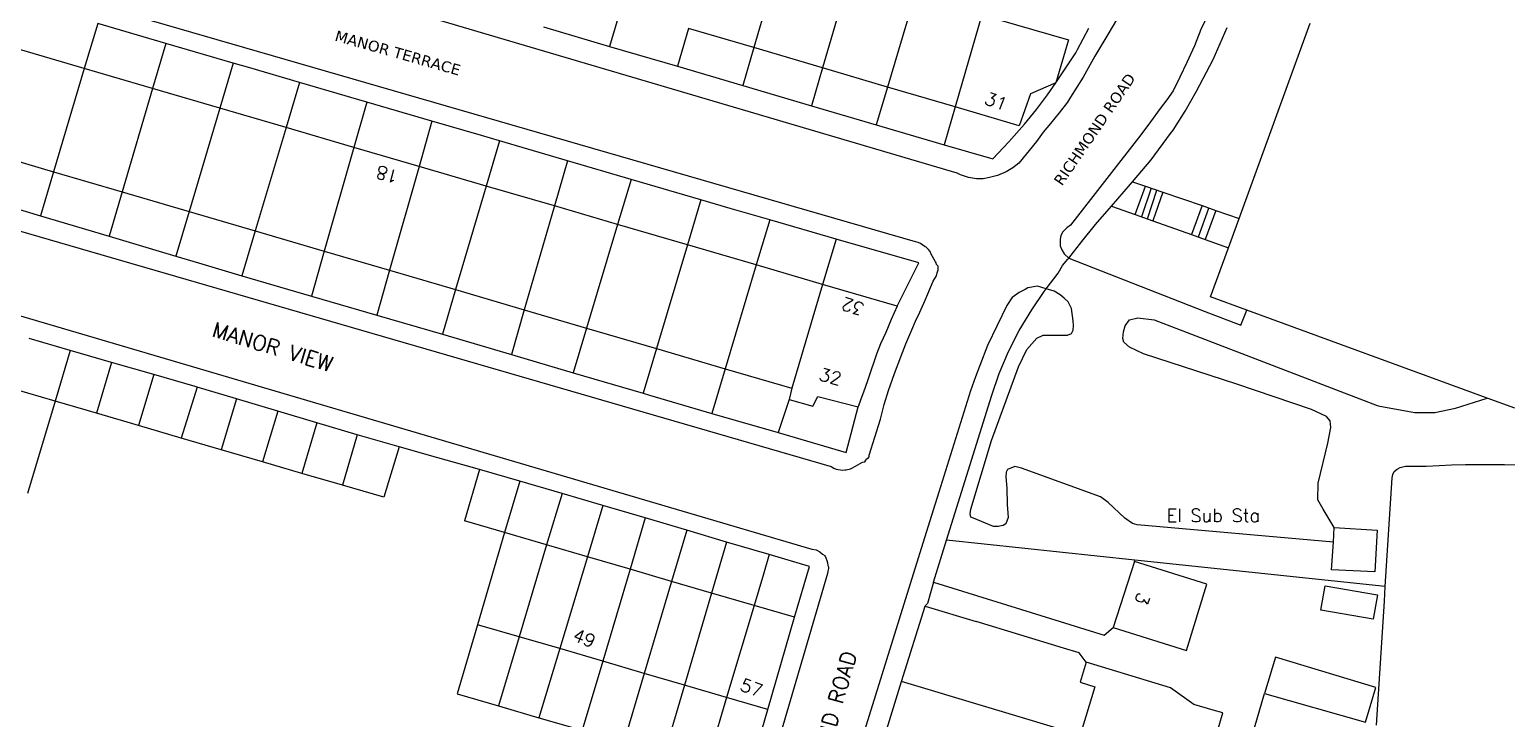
# Model space of a CAD drawing. Extents: x 427500 to 429848, y 434500 to 436505.
# Drawn here: x 428216.1 to 428352.7, y 435658.7 to 435722.5 of the extents above; entities that cross this region are included whole.
import ezdxf

# ---------------------------------------------------------------- set-up
doc = ezdxf.new("R2010")
doc.units = 0
doc.layers.add('LPTIP_Ex_Base', color=8, linetype='Continuous')
doc.styles.add('LCC VERDANA', font='verdana.ttf')
doc.styles.add('MtXpl_Romans', font='romans__.ttf')

msp = doc.modelspace()

# ---------------------------------------------------------------- linework, layer by layer
at = {"layer": 'LPTIP_Ex_Base', "color": 251, "true_color": 0x636466}
for p, q in [((428301.9, 435709.2), (428218.75, 435733.8)), ((428298.05, 435702.85), (428201.4, 435730.85)), ((428285.58, 435729.35), (428283.1, 435720.84)), ((428291.94, 435727.48), (428289.46, 435718.96)), ((428297.98, 435725.7), (428295.45, 435717.19)), ((428270.78, 435724.47), (428269.75, 435720.95)), ((428304.19, 435723.88), (428301.71, 435715.35)), ((428304.19, 435723.88), (428312.2, 435721.55)), ((428317.05, 435724.1), (428315.85, 435722.05)), ((428325.15, 435723.95), (428324.45, 435722.5)), ((428222.39, 435723.08), (428221.14, 435718.9)), ((428228.7, 435721.22), (428222.39, 435723.08)), ((428263.63, 435722.75), (428269.75, 435720.95)), ((428277.04, 435722.62), (428276.02, 435719.11)), ((428283.1, 435720.84), (428277.04, 435722.62)), ((428313.05, 435720.65), (428314.1, 435722.65)), ((428324.45, 435722.5), (428323.85, 435721)), ((428325.6, 435719.75), (428326.9, 435722.7)), ((428327.99, 435705.02), (428334.57, 435723.09)), ((428228.7, 435721.22), (428227.47, 435717.05)), ((428234.91, 435719.4), (428228.7, 435721.22)), ((428269.75, 435720.95), (428276.02, 435719.11)), ((428312.2, 435721.55), (428311.04, 435717.59)), ((428315.85, 435722.05), (428314.65, 435720.05)), ((428323.85, 435721), (428323.15, 435719.45)), ((428221.14, 435718.9), (428214.86, 435720.74)), ((428283.1, 435720.84), (428282.07, 435717.33)), ((428289.46, 435718.96), (428283.1, 435720.84)), ((428311.6, 435718.4), (428312.9, 435720.35)), ((428312.9, 435720.35), (428313.05, 435720.65)), ((428314.65, 435720.05), (428313.55, 435718.1)), ((428324.05, 435716.8), (428325.6, 435719.75)), ((428221.14, 435718.9), (428218.3, 435709.35)), ((428227.47, 435717.05), (428221.14, 435718.9)), ((428234.91, 435719.4), (428233.68, 435715.23)), ((428236.45, 435718.95), (428234.91, 435719.4)), ((428241.06, 435717.61), (428236.45, 435718.95)), ((428276.02, 435719.11), (428282.07, 435717.33)), ((428289.46, 435718.96), (428288.44, 435715.46)), ((428295.45, 435717.19), (428289.46, 435718.96)), ((428311.04, 435717.59), (428311.6, 435718.4)), ((428323.15, 435719.45), (428322.5, 435718.1)), ((428227.47, 435717.05), (428224.65, 435707.49)), ((428233.68, 435715.23), (428227.47, 435717.05)), ((428241.06, 435717.61), (428239.82, 435713.44)), ((428247.3, 435715.79), (428241.06, 435717.61)), ((428282.07, 435717.33), (428288.44, 435715.46)), ((428295.45, 435717.19), (428294.41, 435713.7)), ((428301.71, 435715.35), (428295.45, 435717.19)), ((428311.04, 435717.59), (428308.7, 435716.55)), ((428310.25, 435716.45), (428311.04, 435717.59)), ((428313.55, 435718.1), (428312.4, 435716.25)), ((428321.9, 435716.85), (428321.3, 435716)), ((428322.5, 435718.1), (428321.9, 435716.85)), ((428323, 435714.95), (428324.05, 435716.8)), ((428247.3, 435715.79), (428246.1, 435711.6)), ((428253.3, 435714.04), (428247.3, 435715.79)), ((428288.44, 435715.46), (428294.41, 435713.7)), ((428308.7, 435716.55), (428307.65, 435713.6)), ((428309.25, 435715.1), (428310.25, 435716.45)), ((428312.1, 435715.8), (428311.35, 435714.8)), ((428312.4, 435716.25), (428312.1, 435715.8)), ((428321.3, 435716), (428320.7, 435715.2)), ((428233.68, 435715.23), (428230.85, 435705.67)), ((428239.82, 435713.44), (428233.68, 435715.23)), ((428253.3, 435714.04), (428252.12, 435709.84)), ((428257.9, 435712.7), (428253.3, 435714.04)), ((428301.71, 435715.35), (428300.7, 435711.85)), ((428307.65, 435713.6), (428301.71, 435715.35)), ((428308.15, 435713.75), (428309.25, 435715.1)), ((428311.35, 435714.8), (428310.55, 435713.8)), ((428320.7, 435715.2), (428319.8, 435713.95)), ((428321.9, 435713.2), (428323, 435714.95)), ((428239.82, 435713.44), (428236.97, 435703.87)), ((428246.1, 435711.6), (428239.82, 435713.44)), ((428259.56, 435712.21), (428257.9, 435712.7)), ((428294.41, 435713.7), (428300.7, 435711.85)), ((428306.7, 435712.1), (428308.15, 435713.75)), ((428309.85, 435713), (428309.25, 435712.15)), ((428310.55, 435713.8), (428309.85, 435713)), ((428318.9, 435712.75), (428312.4, 435704.4)), ((428319.8, 435713.95), (428318.9, 435712.75)), ((428319.85, 435710.45), (428321.65, 435712.9)), ((428321.65, 435712.9), (428321.9, 435713.2)), ((428189.5, 435711.3), (428290.25, 435682.05)), ((428246.1, 435711.6), (428243.35, 435702)), ((428252.12, 435709.84), (428246.1, 435711.6)), ((428259.56, 435712.21), (428258.33, 435708.02)), ((428265.86, 435710.36), (428259.56, 435712.21)), ((428300.7, 435711.85), (428305.2, 435710.55)), ((428305.2, 435710.55), (428306.7, 435712.1)), ((428309.25, 435712.15), (428307.6, 435710.15)), ((428212.15, 435711.16), (428218.3, 435709.35)), ((428265.86, 435710.36), (428264.65, 435706.18)), ((428271.74, 435708.64), (428265.86, 435710.36)), ((428307.6, 435710.15), (428307.05, 435709.7)), ((428318.14, 435708.42), (428319.85, 435710.45)), ((428218.3, 435709.35), (428217.09, 435705.27)), ((428218.3, 435709.35), (428224.65, 435707.49)), ((428252.12, 435709.84), (428249.4, 435700.22)), ((428258.33, 435708.02), (428252.12, 435709.84)), ((428271.74, 435708.64), (428270.49, 435704.47)), ((428278.19, 435706.74), (428271.74, 435708.64)), ((428302.2, 435709.05), (428301.9, 435709.2)), ((428302.95, 435708.8), (428302.2, 435709.05)), ((428303.7, 435708.7), (428302.95, 435708.8)), ((428304.2, 435708.7), (428303.7, 435708.7)), ((428304.3, 435708.7), (428304.2, 435708.7)), ((428304.9, 435708.8), (428304.3, 435708.7)), ((428305.65, 435709), (428304.9, 435708.8)), ((428306.45, 435709.35), (428305.65, 435709)), ((428307.05, 435709.7), (428306.45, 435709.35)), ((428224.65, 435707.49), (428223.44, 435703.37)), ((428224.65, 435707.49), (428230.85, 435705.67)), ((428258.33, 435708.02), (428255.5, 435698.43)), ((428264.65, 435706.18), (428258.33, 435708.02)), ((428316.19, 435706.17), (428317.95, 435708.2)), ((428317.95, 435708.2), (428318.14, 435708.42)), ((428318.14, 435708.42), (428319.34, 435708.01)), ((428318.38, 435705.39), (428319.34, 435708.01)), ((428319.84, 435707.83), (428318.96, 435705.18)), ((428319.34, 435708.01), (428320.94, 435707.45)), ((428319.51, 435704.99), (428320.38, 435707.65)), ((428320.94, 435707.45), (428320.02, 435704.8)), ((428320.94, 435707.45), (428324.56, 435706.21)), ((428210.99, 435707.09), (428217.09, 435705.27)), ((428264.65, 435706.18), (428261.86, 435696.56)), ((428270.49, 435704.47), (428264.65, 435706.18)), ((428278.19, 435706.74), (428276.95, 435702.58)), ((428280.9, 435705.95), (428278.19, 435706.74)), ((428284.56, 435704.89), (428280.9, 435705.95)), ((428314.7, 435704.45), (428316.19, 435706.17)), ((428316.19, 435706.17), (428318.38, 435705.39)), ((428324.56, 435706.21), (428323.59, 435703.53)), ((428324.22, 435703.31), (428325.2, 435705.98)), ((428324.56, 435706.21), (428325.84, 435705.76)), ((428184.5, 435705.05), (428288.45, 435674.4)), ((428217.09, 435705.27), (428223.44, 435703.37)), ((428230.85, 435705.67), (428229.62, 435701.52)), ((428230.85, 435705.67), (428236.97, 435703.87)), ((428270.49, 435704.47), (428267.62, 435694.87)), ((428276.95, 435702.58), (428270.49, 435704.47)), ((428284.56, 435704.89), (428283.31, 435700.72)), ((428290.7, 435703.11), (428284.56, 435704.89)), ((428318.38, 435705.39), (428320.02, 435704.8)), ((428320.02, 435704.8), (428323.59, 435703.53)), ((428325.84, 435705.76), (428324.86, 435703.08)), ((428325.84, 435705.76), (428327.99, 435705.02)), ((428327.01, 435702.31), (428327.99, 435705.02)), ((428223.44, 435703.37), (428229.62, 435701.52)), ((428236.97, 435703.87), (428235.73, 435699.72)), ((428236.97, 435703.87), (428243.35, 435702)), ((428290.7, 435703.11), (428289.46, 435698.92)), ((428298.35, 435700.9), (428290.7, 435703.11)), ((428311.5, 435703.4), (428311.45, 435703.1)), ((428311.45, 435703.1), (428311.45, 435702.5)), ((428311.65, 435703.75), (428311.5, 435703.4)), ((428311.8, 435703.9), (428311.65, 435703.75)), ((428312.05, 435704.15), (428311.8, 435703.9)), ((428312.4, 435704.4), (428312.05, 435704.15)), ((428313.45, 435702.9), (428314.7, 435704.45)), ((428323.59, 435703.53), (428324.86, 435703.08)), ((428243.35, 435702), (428242.16, 435697.84)), ((428243.35, 435702), (428249.4, 435700.22)), ((428276.95, 435702.58), (428274.08, 435692.98)), ((428283.31, 435700.72), (428276.95, 435702.58)), ((428298.3, 435702.8), (428298.05, 435702.85)), ((428298.5, 435702.7), (428298.3, 435702.8)), ((428298.95, 435702.4), (428298.5, 435702.7)), ((428299.05, 435702.35), (428298.95, 435702.4)), ((428299.25, 435702.15), (428299.05, 435702.35)), ((428299.4, 435701.95), (428299.25, 435702.15)), ((428299.5, 435701.7), (428299.4, 435701.95)), ((428311.45, 435702.5), (428311.6, 435702.1)), ((428311.6, 435702.1), (428311.8, 435701.75)), ((428311.8, 435701.75), (428312.23, 435701.35)), ((428312.23, 435701.35), (428313.45, 435702.9)), ((428324.86, 435703.08), (428327.01, 435702.31)), ((428325.35, 435697.75), (428327.01, 435702.31)), ((428229.62, 435701.52), (428231.7, 435700.9)), ((428231.7, 435700.9), (428235.73, 435699.72)), ((428283.31, 435700.72), (428280.45, 435691.11)), ((428289.46, 435698.92), (428283.31, 435700.72)), ((428296.37, 435696.9), (428298.35, 435700.9)), ((428299.9, 435701), (428299.5, 435701.7)), ((428299.95, 435700.9), (428299.9, 435701)), ((428300, 435700.75), (428299.95, 435700.9)), ((428300.15, 435700.6), (428300, 435700.75)), ((428300.15, 435700.25), (428300.15, 435700.6)), ((428311.25, 435699.95), (428311.65, 435700.65)), ((428311.65, 435700.65), (428312.15, 435701.25)), ((428312.15, 435701.25), (428312.23, 435701.35)), ((428312.23, 435701.35), (428324.75, 435696.45)), ((428235.73, 435699.72), (428242.16, 435697.84)), ((428249.4, 435700.22), (428248.22, 435696.07)), ((428249.4, 435700.22), (428255.5, 435698.43)), ((428298.95, 435697.45), (428299.7, 435699.2)), ((428299.7, 435699.2), (428300, 435699.7)), ((428300, 435699.7), (428300.05, 435700)), ((428300.05, 435700), (428300.15, 435700.25)), ((428310.15, 435698.51), (428311.25, 435699.95)), ((428242.16, 435697.84), (428248.22, 435696.07)), ((428255.5, 435698.43), (428254.28, 435694.3)), ((428255.5, 435698.43), (428261.86, 435696.56)), ((428289.46, 435698.92), (428286.6, 435689.3)), ((428296.37, 435696.9), (428289.46, 435698.92)), ((428307, 435697.7), (428306.85, 435697.5)), ((428307.2, 435697.85), (428307, 435697.7)), ((428307.65, 435698.15), (428307.2, 435697.85)), ((428308, 435698.35), (428307.65, 435698.15)), ((428308.2, 435698.45), (428308, 435698.35)), ((428308.45, 435698.6), (428308.2, 435698.45)), ((428309.35, 435698.75), (428308.45, 435698.6)), ((428308.8, 435696.55), (428309.95, 435698.25)), ((428310.15, 435698.51), (428309.35, 435698.75)), ((428309.95, 435698.25), (428310.15, 435698.51)), ((428310.88, 435698.29), (428310.15, 435698.51)), ((428311.42, 435697.96), (428310.88, 435698.29)), ((428311.8, 435697.65), (428311.42, 435697.96)), ((428312.17, 435697.29), (428311.8, 435697.65)), ((428328.69, 435696.53), (428325.35, 435697.75)), ((428261.86, 435696.56), (428260.66, 435692.42)), ((428261.86, 435696.56), (428267.62, 435694.87)), ((428296.37, 435696.9), (428295.8, 435695.65)), ((428298.05, 435695.5), (428298.45, 435696.35)), ((428298.45, 435696.35), (428298.95, 435697.45)), ((428306.5, 435696.95), (428304.7, 435693.25)), ((428306.7, 435697.25), (428306.5, 435696.95)), ((428306.85, 435697.5), (428306.7, 435697.25)), ((428307.65, 435694.65), (428308.8, 435696.55)), ((428312.48, 435696.68), (428312.17, 435697.29)), ((428312.63, 435695.53), (428312.48, 435696.68)), ((428324.75, 435696.45), (428328.15, 435695.15)), ((428328.15, 435695.15), (428328.69, 435696.53)), ((428350.93, 435688.39), (428328.69, 435696.53)), ((428248.22, 435696.07), (428254.28, 435694.3)), ((428295.8, 435695.65), (428295.3, 435694.45)), ((428297.7, 435694.7), (428298.05, 435695.5)), ((428312.68, 435695.11), (428312.63, 435695.53)), ((428312.63, 435694.69), (428312.68, 435695.11)), ((428317.28, 435694.52), (428317.44, 435695.08)), ((428317.44, 435695.08), (428317.84, 435695.64)), ((428317.84, 435695.64), (428318.62, 435695.81)), ((428318.62, 435695.81), (428320.13, 435695.64)), ((428320.13, 435695.64), (428340.75, 435687.7)), ((428219.85, 435692.8), (428216.06, 435693.89)), ((428254.28, 435694.3), (428260.66, 435692.42)), ((428267.62, 435694.87), (428266.37, 435690.73)), ((428267.62, 435694.87), (428274.08, 435692.98)), ((428295.3, 435694.45), (428294.8, 435693.4)), ((428297.15, 435693.4), (428297.7, 435694.7)), ((428306.65, 435692.7), (428307.65, 435694.65)), ((428308.34, 435692.89), (428309.28, 435693.94)), ((428309.28, 435693.94), (428309.86, 435694.21)), ((428309.86, 435694.21), (428310.49, 435694.21)), ((428310.49, 435694.21), (428311.06, 435694.21)), ((428311.06, 435694.21), (428311.64, 435694.21)), ((428311.64, 435694.21), (428312.11, 435694.22)), ((428312.11, 435694.22), (428312.48, 435694.37)), ((428312.48, 435694.37), (428312.63, 435694.69)), ((428317.22, 435693.9), (428317.28, 435694.52)), ((428317.34, 435693.56), (428317.22, 435693.9)), ((428317.84, 435693.11), (428317.34, 435693.56)), ((428219.85, 435692.8), (428218.45, 435688.09)), ((428223.68, 435691.69), (428219.85, 435692.8)), ((428260.66, 435692.42), (428266.37, 435690.73)), ((428274.08, 435692.98), (428272.84, 435688.83)), ((428274.08, 435692.98), (428280.45, 435691.11)), ((428294.45, 435692.45), (428294.2, 435691.7)), ((428294.8, 435693.4), (428294.45, 435692.45)), ((428296.1, 435690.65), (428296.7, 435692.2)), ((428296.7, 435692.2), (428297.15, 435693.4)), ((428304.7, 435693.25), (428304, 435691.4)), ((428305.8, 435690.65), (428306.65, 435692.7)), ((428307.57, 435691.27), (428308.34, 435692.89)), ((428319.14, 435692.5), (428317.84, 435693.11)), ((428327.77, 435689.67), (428319.14, 435692.5)), ((428223.68, 435691.69), (428222.27, 435686.98)), ((428227.58, 435690.56), (428223.68, 435691.69)), ((428280.45, 435691.11), (428279.22, 435686.97)), ((428280.45, 435691.11), (428286.6, 435689.3)), ((428293.95, 435691), (428293.6, 435690)), ((428294.2, 435691.7), (428293.95, 435691)), ((428304, 435691.4), (428303.6, 435690.35)), ((428305.08, 435684.45), (428307.57, 435691.27)), ((428227.58, 435690.56), (428226.17, 435685.84)), ((428231.4, 435689.45), (428227.58, 435690.56)), ((428231.58, 435689.4), (428231.4, 435689.45)), ((428266.37, 435690.73), (428272.84, 435688.83)), ((428293.6, 435690), (428293.25, 435688.95)), ((428295.55, 435689.1), (428296.1, 435690.65)), ((428303.6, 435690.35), (428303.15, 435689.05)), ((428305.1, 435688.65), (428305.8, 435690.65)), ((428334.68, 435687.34), (428327.77, 435689.67)), ((428218.45, 435688.09), (428214.66, 435689.2)), ((428218.45, 435688.09), (428215.9, 435679.55)), ((428222.27, 435686.98), (428218.45, 435688.09)), ((428231.58, 435689.4), (428230.11, 435684.68)), ((428235.23, 435688.31), (428231.58, 435689.4)), ((428235.23, 435688.31), (428233.8, 435683.61)), ((428239.06, 435687.18), (428235.23, 435688.31)), ((428272.84, 435688.83), (428273.45, 435688.65)), ((428273.45, 435688.65), (428279.22, 435686.97)), ((428286.35, 435688.25), (428285.35, 435685.19)), ((428286.6, 435689.3), (428286.35, 435688.25)), ((428286.35, 435688.25), (428288.55, 435687.65)), ((428288.55, 435687.65), (428289, 435688.55)), ((428289, 435688.55), (428292.76, 435687.59)), ((428293, 435688.3), (428292.76, 435687.59)), ((428293.25, 435688.95), (428293, 435688.3)), ((428295.15, 435687.8), (428295.55, 435689.1)), ((428303.15, 435689.05), (428300.21, 435679.68)), ((428300.92, 435675.22), (428305.1, 435688.65)), ((428348, 435687.44), (428350.93, 435688.39)), ((428353.5, 435687.45), (428350.93, 435688.39)), ((428226.17, 435685.84), (428222.27, 435686.98)), ((428239.06, 435687.18), (428237.64, 435682.48)), ((428242.67, 435686.11), (428239.06, 435687.18)), ((428279.22, 435686.97), (428285.35, 435685.19)), ((428291.65, 435683.35), (428292.76, 435687.59)), ((428294.8, 435686.45), (428295.15, 435687.8)), ((428336.09, 435686.67), (428334.68, 435687.34)), ((428340.75, 435687.7), (428341, 435687.65)), ((428341, 435687.65), (428344.25, 435687.04)), ((428344.25, 435687.04), (428346.1, 435687.05)), ((428346.1, 435687.05), (428348, 435687.44)), ((428230.11, 435684.68), (428226.17, 435685.84)), ((428242.67, 435686.11), (428241.27, 435681.42)), ((428246.4, 435685), (428242.67, 435686.11)), ((428293.75, 435683.1), (428294.8, 435686.45)), ((428336.42, 435686.28), (428336.09, 435686.67)), ((428336.21, 435684.21), (428336.48, 435685.67)), ((428336.48, 435685.67), (428336.42, 435686.28)), ((428233.8, 435683.61), (428230.11, 435684.68)), ((428246.4, 435685), (428245.03, 435680.33)), ((428250.28, 435683.89), (428246.4, 435685)), ((428285.35, 435685.19), (428291.65, 435683.35)), ((428303.17, 435678.1), (428305.08, 435684.45)), ((428335.32, 435680.5), (428336.21, 435684.21)), ((428237.64, 435682.48), (428233.8, 435683.61)), ((428250.28, 435683.89), (428248.87, 435679.2)), ((428253.85, 435682.87), (428250.28, 435683.89)), ((428257.71, 435681.77), (428253.85, 435682.87)), ((428293.35, 435682.5), (428293.45, 435682.65)), ((428293.45, 435682.65), (428293.55, 435682.75)), ((428293.55, 435682.75), (428293.65, 435682.8)), ((428293.65, 435682.8), (428293.75, 435682.95)), ((428293.75, 435682.95), (428293.75, 435683.1)), ((428241.27, 435681.42), (428237.64, 435682.48)), ((428245.03, 435680.33), (428241.27, 435681.42)), ((428257.71, 435681.77), (428256.33, 435677.02)), ((428261.44, 435680.7), (428257.71, 435681.77)), ((428290.25, 435682.05), (428290.5, 435681.9)), ((428290.5, 435681.9), (428290.7, 435681.8)), ((428290.7, 435681.8), (428291.3, 435681.7)), ((428291.3, 435681.7), (428291.5, 435681.75)), ((428291.5, 435681.75), (428291.65, 435681.75)), ((428291.65, 435681.75), (428292.05, 435681.85)), ((428292.05, 435681.85), (428292.15, 435681.9)), ((428292.15, 435681.9), (428292.5, 435682.09)), ((428292.5, 435682.09), (428293.15, 435682.45)), ((428293.15, 435682.45), (428293.35, 435682.5)), ((428306.45, 435681.52), (428306.4, 435681.1)), ((428306.56, 435681.78), (428306.45, 435681.52)), ((428307.23, 435682.05), (428306.56, 435681.78)), ((428307.86, 435681.89), (428307.23, 435682.05)), ((428315.16, 435679.25), (428307.86, 435681.89)), ((428342.15, 435681), (428342.2, 435681.3)), ((428342.2, 435681.3), (428342.35, 435681.6)), ((428342.35, 435681.6), (428342.6, 435681.8)), ((428342.6, 435681.8), (428342.9, 435681.95)), ((428342.9, 435681.95), (428343.4, 435682.1)), ((428343.4, 435682.1), (428345.3, 435682.1)), ((428345.3, 435682.1), (428346.5, 435682.15)), ((428346.5, 435682.15), (428347.65, 435682.2)), ((428347.65, 435682.2), (428348.95, 435682.25)), ((428348.95, 435682.25), (428352.55, 435682.25)), ((428352.55, 435682.25), (428353.7, 435682.2)), ((428248.87, 435679.2), (428245.03, 435680.33)), ((428261.44, 435680.7), (428260.04, 435675.94)), ((428265.35, 435679.55), (428261.44, 435680.7)), ((428306.4, 435681.1), (428306.51, 435680.05)), ((428306.51, 435680.05), (428306.52, 435678.53)), ((428335.27, 435678.98), (428335.32, 435680.5)), ((428341.51, 435670.95), (428342.15, 435681)), ((428265.35, 435679.55), (428263.92, 435674.8)), ((428269.12, 435678.44), (428265.35, 435679.55)), ((428300.21, 435679.68), (428299.2, 435676.45)), ((428306.52, 435678.53), (428306.63, 435677.33)), ((428315.89, 435678.73), (428315.16, 435679.25)), ((428317.41, 435677.27), (428315.89, 435678.73)), ((428335.78, 435678.09), (428335.27, 435678.98)), ((428269.12, 435678.44), (428267.69, 435673.7)), ((428273.04, 435677.29), (428269.12, 435678.44)), ((428273.04, 435677.29), (428271.64, 435672.55)), ((428276.9, 435676.15), (428273.04, 435677.29)), ((428303.11, 435677.68), (428303.17, 435678.1)), ((428303.17, 435677.37), (428303.11, 435677.68)), ((428303.43, 435677.27), (428303.17, 435677.37)), ((428305.27, 435676.49), (428303.43, 435677.27)), ((428306.63, 435677.33), (428306.42, 435676.75)), ((428318.13, 435676.79), (428317.41, 435677.27)), ((428336.8, 435676.4), (428335.78, 435678.09)), ((428260.04, 435675.94), (428256.33, 435677.02)), ((428260.04, 435675.94), (428257.52, 435667.41)), ((428263.92, 435674.8), (428260.04, 435675.94)), ((428276.9, 435676.15), (428275.49, 435671.42)), ((428280.58, 435675.06), (428276.9, 435676.15)), ((428299.2, 435676.45), (428297.56, 435671.18)), ((428305.69, 435676.49), (428305.27, 435676.49)), ((428306.16, 435676.59), (428305.69, 435676.49)), ((428306.42, 435676.75), (428306.16, 435676.59)), ((428318.55, 435676.64), (428318.13, 435676.79)), ((428336.71, 435675.04), (428318.55, 435676.64)), ((428336.71, 435675.04), (428336.8, 435676.4)), ((428336.8, 435676.4), (428340.75, 435676.15)), ((428340.75, 435676.15), (428340.55, 435672.3)), ((428263.92, 435674.8), (428261.38, 435666.28)), ((428267.69, 435673.7), (428263.92, 435674.8)), ((428280.58, 435675.06), (428279.19, 435670.34)), ((428284.52, 435673.9), (428280.58, 435675.06)), ((428299.72, 435671.35), (428300.92, 435675.22)), ((428318.34, 435673.39), (428300.92, 435675.22)), ((428336.55, 435672.5), (428336.71, 435675.04)), ((428267.69, 435673.7), (428265.13, 435665.19)), ((428271.64, 435672.55), (428267.69, 435673.7)), ((428284.52, 435673.9), (428283.98, 435672.09)), ((428288.25, 435672.8), (428284.52, 435673.9)), ((428288.45, 435674.4), (428288.85, 435674.35)), ((428288.85, 435674.35), (428289.2, 435674.15)), ((428289.2, 435674.15), (428289.45, 435673.95)), ((428289.45, 435673.95), (428289.65, 435673.8)), ((428289.65, 435673.8), (428289.75, 435673.6)), ((428289.75, 435673.6), (428289.85, 435673.35)), ((428289.85, 435673.35), (428289.9, 435673.15)), ((428289.9, 435673.15), (428289.95, 435672.9)), ((428318.3, 435673.25), (428316.35, 435667.15)), ((428318.3, 435673.25), (428318.34, 435673.39)), ((428325, 435671.15), (428318.3, 435673.25)), ((428341.51, 435670.95), (428318.34, 435673.39)), ((428271.64, 435672.55), (428269.11, 435664.03)), ((428275.49, 435671.42), (428271.64, 435672.55)), ((428283.98, 435672.09), (428283.11, 435669.2)), ((428289.9, 435672.15), (428284.25, 435652.85)), ((428286.87, 435668.1), (428288.25, 435672.8)), ((428289.95, 435672.35), (428289.9, 435672.15)), ((428289.95, 435672.9), (428290, 435672.75)), ((428290, 435672.6), (428289.95, 435672.35)), ((428290, 435672.75), (428290, 435672.6)), ((428340.55, 435672.3), (428336.55, 435672.5)), ((428275.49, 435671.42), (428272.96, 435662.9)), ((428279.19, 435670.34), (428275.49, 435671.42)), ((428279.19, 435670.34), (428276.68, 435661.82)), ((428283.11, 435669.2), (428279.19, 435670.34)), ((428297.56, 435671.18), (428290.65, 435649.04)), ((428299.72, 435671.35), (428299.16, 435669.37)), ((428299.72, 435671.35), (428315.5, 435666.45)), ((428323.11, 435665.03), (428325, 435671.15)), ((428335.56, 435668.75), (428335.95, 435671.01)), ((428335.95, 435671.01), (428340.78, 435670.16)), ((428341.43, 435669.6), (428341.51, 435670.95)), ((428283.11, 435669.2), (428280.57, 435660.68)), ((428286.87, 435668.1), (428283.11, 435669.2)), ((428296.77, 435662.14), (428298.96, 435669.12)), ((428298.96, 435669.12), (428298.98, 435669.19)), ((428298.96, 435669.12), (428303.65, 435667.7)), ((428298.98, 435669.19), (428299.16, 435669.37)), ((428340.78, 435670.16), (428340.39, 435667.91)), ((428340.7, 435658.1), (428341.43, 435669.6)), ((428284.4, 435659.57), (428286.87, 435668.1)), ((428311.73, 435665.25), (428303.65, 435667.7)), ((428340.39, 435667.91), (428335.56, 435668.75)), ((428257.52, 435667.41), (428255.64, 435661)), ((428261.38, 435666.28), (428257.52, 435667.41)), ((428261.38, 435666.28), (428259.46, 435659.89)), ((428265.13, 435665.19), (428261.38, 435666.28)), ((428315.5, 435666.45), (428316.35, 435667.15)), ((428316.35, 435667.15), (428323.11, 435665.03)), ((428265.13, 435665.19), (428263.2, 435658.8)), ((428269.11, 435664.03), (428265.13, 435665.19)), ((428313.2, 435664.8), (428311.73, 435665.25)), ((428269.11, 435664.03), (428267.21, 435657.64)), ((428272.96, 435662.9), (428269.11, 435664.03)), ((428313.85, 435663.95), (428313.2, 435664.8)), ((428313.85, 435663.95), (428313.3, 435662.1)), ((428321.65, 435661.55), (428313.85, 435663.95)), ((428331.35, 435664.4), (428330.35, 435661.05)), ((428340.65, 435661.6), (428331.35, 435664.4)), ((428272.96, 435662.9), (428271.06, 435656.53)), ((428276.68, 435661.82), (428272.96, 435662.9)), ((428294.75, 435655.69), (428296.77, 435662.14)), ((428313.29, 435657.18), (428296.77, 435662.14)), ((428255.64, 435661), (428259.46, 435659.89)), ((428276.68, 435661.82), (428274.8, 435655.44)), ((428280.57, 435660.68), (428276.68, 435661.82)), ((428314.65, 435661.65), (428313.29, 435657.18)), ((428313.3, 435662.1), (428314.65, 435661.65)), ((428323.8, 435660.03), (428321.65, 435661.55)), ((428329.4, 435657.85), (428330.35, 435661.05)), ((428330.35, 435661.05), (428339.67, 435658.39)), ((428339.67, 435658.39), (428340.65, 435661.6)), ((428259.46, 435659.89), (428263.2, 435658.8)), ((428280.57, 435660.68), (428278.68, 435654.32)), ((428284.4, 435659.57), (428280.57, 435660.68)), ((428282.55, 435653.2), (428284.4, 435659.57)), ((428325.6, 435659.5), (428323.8, 435660.03)), ((428326.49, 435659.24), (428325.6, 435659.5)), ((428263.2, 435658.8), (428267.21, 435657.64)), ((428324.89, 435653.78), (428326.49, 435659.24))]:
    msp.add_line(p, q, dxfattribs=at)

# ---------------------------------------------------------------- texts
for s, height, rotation, style, p in [('MANOR TERRACE', 1, 344.2, 'LCC VERDANA', (428244.25, 435721.5)), ('RICHMOND ROAD', 1, 55.6833, 'LCC VERDANA', (428311.6, 435707.97)), ('31', 1.2, 339.6, 'MtXpl_Romans', (428304.33, 435715.65)), ('18', 1.2, 163.9, 'MtXpl_Romans', (428250.34, 435709.39)), ('32', 1.2, 162.8, 'MtXpl_Romans', (428293.42, 435697.13)), ('MANOR VIEW', 1.4, 343.2, 'MtXpl_Romans', (428232.87, 435694.13)), ('32', 1.2, 345.6, 'MtXpl_Romans', (428289.03, 435690.06)), ('3', 1.2, 250, 'MtXpl_Romans', (428318.66, 435670.49)), ('49', 1.2, 338.7, 'MtXpl_Romans', (428266.23, 435665.98)), ('RICHMOND ROAD', 1.4, 74, 'MtXpl_Romans', (428288.36, 435649.76)), ('57', 1.2, 340.6, 'MtXpl_Romans', (428281.71, 435661.35))]:
    msp.add_text(s, height=height, rotation=rotation, dxfattribs=dict(at, style=style)).set_placement(p)
at = {"layer": 'LPTIP_Ex_Base', "color": 251, "true_color": 0x636466, "style": 'MtXpl_Romans'}
msp.add_text('El Sub Sta', height=1.2, dxfattribs=at).set_placement((428321.28, 435676.92))

doc.saveas('drawing.dxf')
